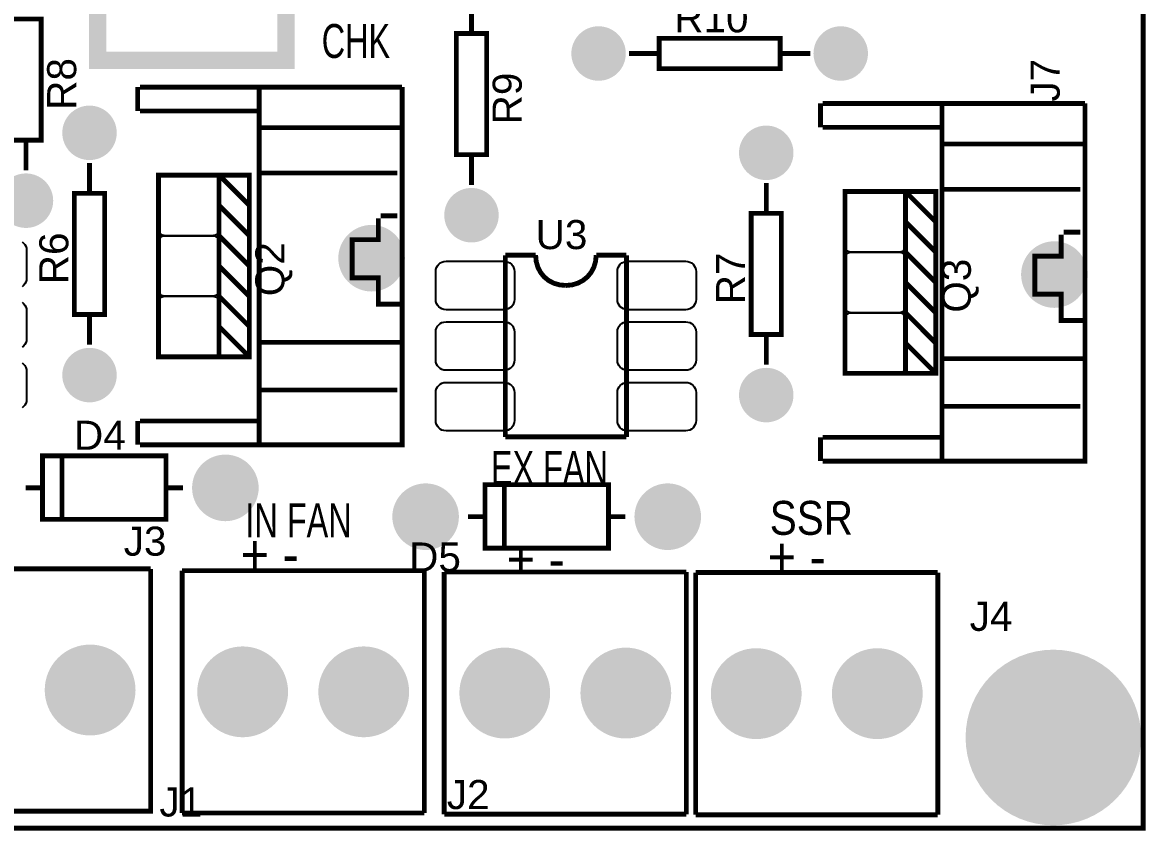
# Model space of a CAD drawing. Header units: inches. Extents: x -2.2 to 2.19, y -1.83 to 1.83.
# Drawn here: x 0.336 to 2.192, y -1.83 to -0.496 of the extents above; entities that cross this region are included whole.
import ezdxf

# ---------------------------------------------------------------- set-up
doc = ezdxf.new("R2010")
doc.units = ezdxf.units.IN
doc.layers.get('0').update_dxf_attribs({"linetype": 'CONTINUOUS'})

# ---------------------------------------------------------------- blocks, each defined once
blk = doc.blocks.new('EPAD')
at = {"const_width": 0.5}
blk.add_lwpolyline([(-0.25, 0, 1), (0.25, 0, 1)], format="xyb", close=True, dxfattribs=at)

msp = doc.modelspace()

# ---------------------------------------------------------------- linework, layer by layer
for points, const_width in [([(-2.193075, -1.826205), (2.187508, -1.826205), (2.187508, 1.826205), (-2.193075, 1.826205), (-2.193075, -1.826205)], 0.008), ([(-2.193075, -1.826205), (2.187508, -1.826205), (2.187508, 1.826205), (-2.193075, 1.826205), (-2.193075, -1.826205)], 0.008), ([(-2.193075, -1.826205), (2.187508, -1.826205), (2.187508, 1.826205), (-2.193075, 1.826205), (-2.193075, -1.826205)], 0.008), ([(0.460469, -0.558488), (0.771492, -0.558488), (0.771492, -0.294709), (0.460469, -0.294709), (0.460469, -0.558488)], 0.029), ([(0.460469, -0.558488), (0.771492, -0.558488), (0.771492, -0.294709), (0.460469, -0.294709), (0.460469, -0.558488)], 0.029), ([(0.460469, -0.558488), (0.771492, -0.558488), (0.771492, -0.294709), (0.460469, -0.294709), (0.460469, -0.558488)], 0.029), ([(1.077925, -0.464205), (1.077925, -0.514205)], 0.008), ([(1.077925, -0.464205), (1.077925, -0.514205)], 0.008), ([(1.077925, -0.464205), (1.077925, -0.514205)], 0.008), ([(0.316925, -0.690205), (0.366925, -0.690205), (0.366925, -0.490205), (0.316925, -0.490205), (0.316925, -0.690205)], 0.008), ([(0.316925, -0.690205), (0.366925, -0.690205), (0.366925, -0.490205), (0.316925, -0.490205), (0.316925, -0.690205)], 0.008), ([(0.316925, -0.690205), (0.366925, -0.690205), (0.366925, -0.490205), (0.316925, -0.490205), (0.316925, -0.690205)], 0.008), ([(1.052925, -0.714205), (1.102925, -0.714205), (1.102925, -0.514205), (1.052925, -0.514205), (1.052925, -0.714205)], 0.008), ([(1.052925, -0.714205), (1.102925, -0.714205), (1.102925, -0.514205), (1.052925, -0.514205), (1.052925, -0.714205)], 0.008), ([(1.052925, -0.714205), (1.102925, -0.714205), (1.102925, -0.514205), (1.052925, -0.514205), (1.052925, -0.714205)], 0.008), ([(1.387925, -0.572205), (1.587925, -0.572205), (1.587925, -0.522205), (1.387925, -0.522205), (1.387925, -0.572205)], 0.008), ([(1.387925, -0.572205), (1.587925, -0.572205), (1.587925, -0.522205), (1.387925, -0.522205), (1.387925, -0.572205)], 0.008), ([(1.387925, -0.572205), (1.587925, -0.572205), (1.587925, -0.522205), (1.387925, -0.522205), (1.387925, -0.572205)], 0.008), ([(1.337925, -0.547205), (1.387925, -0.547205)], 0.008), ([(1.337925, -0.547205), (1.387925, -0.547205)], 0.008), ([(1.337925, -0.547205), (1.387925, -0.547205)], 0.008), ([(1.587925, -0.547205), (1.637925, -0.547205)], 0.008), ([(1.587925, -0.547205), (1.637925, -0.547205)], 0.008), ([(1.587925, -0.547205), (1.637925, -0.547205)], 0.008), ([(0.526413, -0.60274), (0.526413, -0.64211)], 0.008), ([(0.526413, -0.60274), (0.526413, -0.64211)], 0.008), ([(0.526413, -0.60274), (0.526413, -0.64211)], 0.008), ([(0.963421, -0.60274), (0.53035, -0.60274)], 0.008), ([(0.963421, -0.60274), (0.963421, -1.193291), (0.53035, -1.193291)], 0.008), ([(0.963421, -0.60274), (0.53035, -0.60274)], 0.008), ([(0.963421, -0.60274), (0.963421, -1.193291), (0.53035, -1.193291)], 0.008), ([(0.963421, -0.60274), (0.53035, -0.60274)], 0.008), ([(0.963421, -0.60274), (0.963421, -1.193291), (0.53035, -1.193291)], 0.008), ([(0.727201, -0.60274), (0.727201, -1.189354)], 0.008), ([(0.727201, -0.60274), (0.727201, -1.189354)], 0.008), ([(0.727201, -0.60274), (0.727201, -1.189354)], 0.008), ([(1.654413, -0.62974), (1.654413, -0.66911)], 0.008), ([(1.654413, -0.62974), (1.654413, -0.66911)], 0.008), ([(1.654413, -0.62974), (1.654413, -0.66911)], 0.008), ([(2.091421, -0.62974), (1.65835, -0.62974)], 0.008), ([(2.091421, -0.62974), (2.091421, -1.220291), (1.65835, -1.220291)], 0.008), ([(2.091421, -0.62974), (1.65835, -0.62974)], 0.008), ([(2.091421, -0.62974), (2.091421, -1.220291), (1.65835, -1.220291)], 0.008), ([(2.091421, -0.62974), (1.65835, -0.62974)], 0.008), ([(2.091421, -0.62974), (2.091421, -1.220291), (1.65835, -1.220291)], 0.008), ([(1.855201, -0.62974), (1.855201, -1.216354)], 0.008), ([(1.855201, -0.62974), (1.855201, -1.216354)], 0.008), ([(1.855201, -0.62974), (1.855201, -1.216354)], 0.008), ([(0.53035, -0.64211), (0.727201, -0.64211)], 0.008), ([(0.53035, -0.64211), (0.727201, -0.64211)], 0.008), ([(0.53035, -0.64211), (0.727201, -0.64211)], 0.008), ([(0.959484, -0.669669), (0.731138, -0.669669)], 0.008), ([(0.959484, -0.669669), (0.731138, -0.669669)], 0.008), ([(0.959484, -0.669669), (0.731138, -0.669669)], 0.008), ([(1.65835, -0.66911), (1.855201, -0.66911)], 0.008), ([(1.65835, -0.66911), (1.855201, -0.66911)], 0.008), ([(1.65835, -0.66911), (1.855201, -0.66911)], 0.008), ([(0.341925, -0.690205), (0.341925, -0.740205)], 0.008), ([(0.341925, -0.690205), (0.341925, -0.740205)], 0.008), ([(0.341925, -0.690205), (0.341925, -0.740205)], 0.008), ([(2.087484, -0.696669), (1.859138, -0.696669)], 0.008), ([(2.087484, -0.696669), (1.859138, -0.696669)], 0.008), ([(2.087484, -0.696669), (1.859138, -0.696669)], 0.008), ([(1.077925, -0.714205), (1.077925, -0.764205)], 0.008), ([(1.077925, -0.714205), (1.077925, -0.764205)], 0.008), ([(1.077925, -0.714205), (1.077925, -0.764205)], 0.008), ([(0.446925, -0.778205), (0.446925, -0.728205)], 0.008), ([(0.446925, -0.778205), (0.446925, -0.728205)], 0.008), ([(0.446925, -0.778205), (0.446925, -0.728205)], 0.008), ([(0.955547, -0.744472), (0.727201, -0.744472)], 0.008), ([(0.955547, -0.744472), (0.727201, -0.744472)], 0.008), ([(0.955547, -0.744472), (0.727201, -0.744472)], 0.008), ([(0.560925, -1.048016), (0.660925, -1.048016), (0.660925, -0.748016), (0.560925, -0.748016), (0.560925, -1.048016)], 0.008), ([(0.560925, -1.048016), (0.660925, -1.048016), (0.660925, -0.748016), (0.560925, -0.748016), (0.560925, -1.048016)], 0.008), ([(0.560925, -1.048016), (0.660925, -1.048016), (0.660925, -0.748016), (0.560925, -0.748016), (0.560925, -1.048016)], 0.008), ([(0.660925, -0.748016), (0.710925, -0.748016), (0.710925, -1.048016), (0.660925, -1.048016)], 0.008), ([(0.660925, -0.748016), (0.710925, -0.798016)], 0.008), ([(0.660925, -0.748016), (0.710925, -0.748016), (0.710925, -1.048016), (0.660925, -1.048016)], 0.008), ([(0.660925, -0.748016), (0.710925, -0.798016)], 0.008), ([(0.660925, -0.748016), (0.710925, -0.748016), (0.710925, -1.048016), (0.660925, -1.048016)], 0.008), ([(0.660925, -0.748016), (0.710925, -0.798016)], 0.008), ([(1.564925, -0.811205), (1.564925, -0.761205)], 0.008), ([(1.564925, -0.811205), (1.564925, -0.761205)], 0.008), ([(1.564925, -0.811205), (1.564925, -0.761205)], 0.008), ([(0.421925, -0.978205), (0.471925, -0.978205), (0.471925, -0.778205), (0.421925, -0.778205), (0.421925, -0.978205)], 0.008), ([(0.421925, -0.978205), (0.471925, -0.978205), (0.471925, -0.778205), (0.421925, -0.778205), (0.421925, -0.978205)], 0.008), ([(0.421925, -0.978205), (0.471925, -0.978205), (0.471925, -0.778205), (0.421925, -0.778205), (0.421925, -0.978205)], 0.008), ([(1.694925, -1.075205), (1.794925, -1.075205), (1.794925, -0.775205), (1.694925, -0.775205), (1.694925, -1.075205)], 0.008), ([(1.694925, -1.075205), (1.794925, -1.075205), (1.794925, -0.775205), (1.694925, -0.775205), (1.694925, -1.075205)], 0.008), ([(1.694925, -1.075205), (1.794925, -1.075205), (1.794925, -0.775205), (1.694925, -0.775205), (1.694925, -1.075205)], 0.008), ([(1.794925, -0.775205), (1.844925, -0.775205), (1.844925, -1.075205), (1.794925, -1.075205)], 0.008), ([(1.794925, -0.775205), (1.844925, -0.825205)], 0.008), ([(1.794925, -0.775205), (1.844925, -0.775205), (1.844925, -1.075205), (1.794925, -1.075205)], 0.008), ([(1.794925, -0.775205), (1.844925, -0.825205)], 0.008), ([(1.794925, -0.775205), (1.844925, -0.775205), (1.844925, -1.075205), (1.794925, -1.075205)], 0.008), ([(1.794925, -0.775205), (1.844925, -0.825205)], 0.008), ([(2.083547, -0.771472), (1.855201, -0.771472)], 0.008), ([(2.083547, -0.771472), (1.855201, -0.771472)], 0.008), ([(2.083547, -0.771472), (1.855201, -0.771472)], 0.008), ([(0.660925, -0.798016), (0.710925, -0.848016)], 0.008), ([(0.660925, -0.798016), (0.710925, -0.848016)], 0.008), ([(0.660925, -0.798016), (0.710925, -0.848016)], 0.008), ([(0.924051, -0.819276), (0.924051, -0.854709), (0.880744, -0.854709), (0.880744, -0.917701), (0.920114, -0.917701), (0.924051, -0.917701), (0.924051, -0.961008)], 0.008), ([(0.924051, -0.819276), (0.924051, -0.854709), (0.880744, -0.854709), (0.880744, -0.917701), (0.920114, -0.917701), (0.924051, -0.917701), (0.924051, -0.961008)], 0.008), ([(0.924051, -0.819276), (0.924051, -0.854709), (0.880744, -0.854709), (0.880744, -0.917701), (0.920114, -0.917701), (0.924051, -0.917701), (0.924051, -0.961008)], 0.008), ([(0.955547, -0.815339), (0.927988, -0.815339)], 0.008), ([(0.955547, -0.815339), (0.927988, -0.815339)], 0.008), ([(0.955547, -0.815339), (0.927988, -0.815339)], 0.008), ([(1.539925, -1.011205), (1.589925, -1.011205), (1.589925, -0.811205), (1.539925, -0.811205), (1.539925, -1.011205)], 0.008), ([(1.539925, -1.011205), (1.589925, -1.011205), (1.589925, -0.811205), (1.539925, -0.811205), (1.539925, -1.011205)], 0.008), ([(1.539925, -1.011205), (1.589925, -1.011205), (1.589925, -0.811205), (1.539925, -0.811205), (1.539925, -1.011205)], 0.008), ([(1.794925, -0.825205), (1.844925, -0.875205)], 0.008), ([(1.794925, -0.825205), (1.844925, -0.875205)], 0.008), ([(1.794925, -0.825205), (1.844925, -0.875205)], 0.008), ([(0.660925, -0.848016), (0.710925, -0.898016)], 0.008), ([(0.660925, -0.848016), (0.710925, -0.898016)], 0.008), ([(0.660925, -0.848016), (0.710925, -0.898016)], 0.008), ([(2.052051, -0.846276), (2.052051, -0.881709), (2.008744, -0.881709), (2.008744, -0.944701), (2.048114, -0.944701), (2.052051, -0.944701), (2.052051, -0.988008)], 0.008), ([(2.052051, -0.846276), (2.052051, -0.881709), (2.008744, -0.881709), (2.008744, -0.944701), (2.048114, -0.944701), (2.052051, -0.944701), (2.052051, -0.988008)], 0.008), ([(2.052051, -0.846276), (2.052051, -0.881709), (2.008744, -0.881709), (2.008744, -0.944701), (2.048114, -0.944701), (2.052051, -0.944701), (2.052051, -0.988008)], 0.008), ([(2.083547, -0.842339), (2.055988, -0.842339)], 0.008), ([(2.083547, -0.842339), (2.055988, -0.842339)], 0.008), ([(2.083547, -0.842339), (2.055988, -0.842339)], 0.008), ([(1.794925, -0.875205), (1.844925, -0.925205)], 0.008), ([(1.794925, -0.875205), (1.844925, -0.925205)], 0.008), ([(1.794925, -0.875205), (1.844925, -0.925205)], 0.008), ([(1.133925, -0.880205), (1.183925, -0.880205)], 0.008), ([(1.133925, -0.880205), (1.133925, -1.180205)], 0.008), ([(1.133925, -0.880205), (1.183925, -0.880205)], 0.008), ([(1.133925, -0.880205), (1.133925, -1.180205)], 0.008), ([(1.133925, -0.880205), (1.183925, -0.880205)], 0.008), ([(1.133925, -0.880205), (1.133925, -1.180205)], 0.008), ([(1.233925, -0.930205), (1.22345, -0.929246), (1.213878, -0.92647), (1.205361, -0.922031), (1.19805, -0.91608), (1.192099, -0.908769), (1.187659, -0.900252), (1.184884, -0.89068), (1.183925, -0.880205)], 0.008), ([(1.233925, -0.930205), (1.22345, -0.929246), (1.213878, -0.92647), (1.205361, -0.922031), (1.19805, -0.91608), (1.192099, -0.908769), (1.187659, -0.900252), (1.184884, -0.89068), (1.183925, -0.880205)], 0.008), ([(1.233925, -0.930205), (1.22345, -0.929246), (1.213878, -0.92647), (1.205361, -0.922031), (1.19805, -0.91608), (1.192099, -0.908769), (1.187659, -0.900252), (1.184884, -0.89068), (1.183925, -0.880205)], 0.008), ([(1.233925, -0.930205), (1.244113, -0.929246), (1.25355, -0.92647), (1.26205, -0.922031), (1.269425, -0.91608), (1.275488, -0.908769), (1.28005, -0.900252), (1.282925, -0.89068), (1.283925, -0.880205)], 0.008), ([(1.233925, -0.930205), (1.244113, -0.929246), (1.25355, -0.92647), (1.26205, -0.922031), (1.269425, -0.91608), (1.275488, -0.908769), (1.28005, -0.900252), (1.282925, -0.89068), (1.283925, -0.880205)], 0.008), ([(1.233925, -0.930205), (1.244113, -0.929246), (1.25355, -0.92647), (1.26205, -0.922031), (1.269425, -0.91608), (1.275488, -0.908769), (1.28005, -0.900252), (1.282925, -0.89068), (1.283925, -0.880205)], 0.008), ([(1.283925, -0.880205), (1.333925, -0.880205)], 0.008), ([(1.283925, -0.880205), (1.333925, -0.880205)], 0.008), ([(1.283925, -0.880205), (1.333925, -0.880205)], 0.008), ([(1.333925, -0.880205), (1.333925, -1.180205)], 0.008), ([(1.333925, -0.880205), (1.333925, -1.180205)], 0.008), ([(1.333925, -0.880205), (1.333925, -1.180205)], 0.008), ([(0.660925, -0.898016), (0.710925, -0.948016)], 0.008), ([(0.660925, -0.898016), (0.710925, -0.948016)], 0.008), ([(0.660925, -0.898016), (0.710925, -0.948016)], 0.008), ([(1.794925, -0.925205), (1.844925, -0.975205)], 0.008), ([(1.794925, -0.925205), (1.844925, -0.975205)], 0.008), ([(1.794925, -0.925205), (1.844925, -0.975205)], 0.008), ([(0.660925, -0.948016), (0.710925, -0.998016)], 0.008), ([(0.660925, -0.948016), (0.710925, -0.998016)], 0.008), ([(0.660925, -0.948016), (0.710925, -0.998016)], 0.008), ([(0.920114, -0.961008), (0.959484, -0.961008)], 0.008), ([(0.920114, -0.961008), (0.959484, -0.961008)], 0.008), ([(0.920114, -0.961008), (0.959484, -0.961008)], 0.008), ([(0.446925, -1.028205), (0.446925, -0.978205)], 0.008), ([(0.446925, -1.028205), (0.446925, -0.978205)], 0.008), ([(0.446925, -1.028205), (0.446925, -0.978205)], 0.008), ([(1.794925, -0.975205), (1.844925, -1.025205)], 0.008), ([(1.794925, -0.975205), (1.844925, -1.025205)], 0.008), ([(1.794925, -0.975205), (1.844925, -1.025205)], 0.008), ([(0.660925, -0.998016), (0.710925, -1.048016)], 0.008), ([(0.660925, -0.998016), (0.710925, -1.048016)], 0.008), ([(0.660925, -0.998016), (0.710925, -1.048016)], 0.008), ([(2.048114, -0.988008), (2.087484, -0.988008)], 0.008), ([(2.048114, -0.988008), (2.087484, -0.988008)], 0.008), ([(2.048114, -0.988008), (2.087484, -0.988008)], 0.008), ([(0.959484, -1.024), (0.727201, -1.024)], 0.008), ([(0.959484, -1.024), (0.727201, -1.024)], 0.008), ([(0.959484, -1.024), (0.727201, -1.024)], 0.008), ([(1.564925, -1.061205), (1.564925, -1.011205)], 0.008), ([(1.564925, -1.061205), (1.564925, -1.011205)], 0.008), ([(1.564925, -1.061205), (1.564925, -1.011205)], 0.008), ([(1.794925, -1.025205), (1.844925, -1.075205)], 0.008), ([(1.794925, -1.025205), (1.844925, -1.075205)], 0.008), ([(1.794925, -1.025205), (1.844925, -1.075205)], 0.008), ([(2.087484, -1.051), (1.855201, -1.051)], 0.008), ([(2.087484, -1.051), (1.855201, -1.051)], 0.008), ([(2.087484, -1.051), (1.855201, -1.051)], 0.008), ([(0.955547, -1.10274), (0.727201, -1.10274)], 0.008), ([(0.955547, -1.10274), (0.727201, -1.10274)], 0.008), ([(0.955547, -1.10274), (0.727201, -1.10274)], 0.008), ([(2.083547, -1.12974), (1.855201, -1.12974)], 0.008), ([(2.083547, -1.12974), (1.855201, -1.12974)], 0.008), ([(2.083547, -1.12974), (1.855201, -1.12974)], 0.008), ([(0.526413, -1.153921), (0.526413, -1.193291)], 0.008), ([(0.526413, -1.153921), (0.526413, -1.193291)], 0.008), ([(0.526413, -1.153921), (0.526413, -1.193291)], 0.008), ([(0.53035, -1.153921), (0.727201, -1.153921)], 0.008), ([(0.53035, -1.153921), (0.727201, -1.153921)], 0.008), ([(0.53035, -1.153921), (0.727201, -1.153921)], 0.008), ([(1.133925, -1.180205), (1.333925, -1.180205)], 0.008), ([(1.133925, -1.180205), (1.333925, -1.180205)], 0.008), ([(1.133925, -1.180205), (1.333925, -1.180205)], 0.008), ([(1.654413, -1.180921), (1.654413, -1.220291)], 0.008), ([(1.654413, -1.180921), (1.654413, -1.220291)], 0.008), ([(1.654413, -1.180921), (1.654413, -1.220291)], 0.008), ([(1.65835, -1.180921), (1.855201, -1.180921)], 0.008), ([(1.65835, -1.180921), (1.855201, -1.180921)], 0.008), ([(1.65835, -1.180921), (1.855201, -1.180921)], 0.008), ([(0.369358, -1.316457), (0.573358, -1.316457), (0.573358, -1.211457), (0.369358, -1.211457), (0.369358, -1.316457)], 0.008), ([(0.369358, -1.316457), (0.573358, -1.316457), (0.573358, -1.211457), (0.369358, -1.211457), (0.369358, -1.316457)], 0.008), ([(0.369358, -1.316457), (0.573358, -1.316457), (0.573358, -1.211457), (0.369358, -1.211457), (0.369358, -1.316457)], 0.008), ([(0.401358, -1.212457), (0.401358, -1.315457)], 0.008), ([(0.401358, -1.212457), (0.401358, -1.315457)], 0.008), ([(0.401358, -1.212457), (0.401358, -1.315457)], 0.008), ([(0.341358, -1.264457), (0.369358, -1.264457)], 0.008), ([(0.341358, -1.264457), (0.369358, -1.264457)], 0.008), ([(0.341358, -1.264457), (0.369358, -1.264457)], 0.008), ([(0.573358, -1.264457), (0.601358, -1.264457)], 0.008), ([(0.573358, -1.264457), (0.601358, -1.264457)], 0.008), ([(0.573358, -1.264457), (0.601358, -1.264457)], 0.008), ([(1.100177, -1.364016), (1.304177, -1.364016), (1.304177, -1.259016), (1.100177, -1.259016), (1.100177, -1.364016)], 0.008), ([(1.100177, -1.364016), (1.304177, -1.364016), (1.304177, -1.259016), (1.100177, -1.259016), (1.100177, -1.364016)], 0.008), ([(1.100177, -1.364016), (1.304177, -1.364016), (1.304177, -1.259016), (1.100177, -1.259016), (1.100177, -1.364016)], 0.008), ([(1.132177, -1.260016), (1.132177, -1.363016)], 0.008), ([(1.132177, -1.260016), (1.132177, -1.363016)], 0.008), ([(1.132177, -1.260016), (1.132177, -1.363016)], 0.008), ([(1.072177, -1.312016), (1.100177, -1.312016)], 0.008), ([(1.072177, -1.312016), (1.100177, -1.312016)], 0.008), ([(1.072177, -1.312016), (1.100177, -1.312016)], 0.008), ([(1.304177, -1.312016), (1.332177, -1.312016)], 0.008), ([(1.304177, -1.312016), (1.332177, -1.312016)], 0.008), ([(1.304177, -1.312016), (1.332177, -1.312016)], 0.008), ([(0.547925, -1.398205), (0.547925, -1.798205), (-0.252075, -1.798205)], 0.008), ([(-0.252075, -1.398205), (0.547925, -1.398205)], 0.008), ([(0.547925, -1.398205), (0.547925, -1.798205), (-0.252075, -1.798205)], 0.008), ([(-0.252075, -1.398205), (0.547925, -1.398205)], 0.008), ([(0.547925, -1.398205), (0.547925, -1.798205), (-0.252075, -1.798205)], 0.008), ([(-0.252075, -1.398205), (0.547925, -1.398205)], 0.008), ([(0.599925, -1.401205), (0.599925, -1.801205)], 0.008), ([(0.599925, -1.401205), (0.999925, -1.401205)], 0.008), ([(0.599925, -1.401205), (0.599925, -1.801205)], 0.008), ([(0.599925, -1.401205), (0.999925, -1.401205)], 0.008), ([(0.599925, -1.401205), (0.599925, -1.801205)], 0.008), ([(0.599925, -1.401205), (0.999925, -1.401205)], 0.008), ([(0.999925, -1.401205), (0.999925, -1.801205)], 0.008), ([(0.999925, -1.401205), (0.999925, -1.801205)], 0.008), ([(0.999925, -1.401205), (0.999925, -1.801205)], 0.008), ([(1.032925, -1.403205), (1.032925, -1.803205)], 0.008), ([(1.032925, -1.403205), (1.432925, -1.403205)], 0.008), ([(1.032925, -1.403205), (1.032925, -1.803205)], 0.008), ([(1.032925, -1.403205), (1.432925, -1.403205)], 0.008), ([(1.032925, -1.403205), (1.032925, -1.803205)], 0.008), ([(1.032925, -1.403205), (1.432925, -1.403205)], 0.008), ([(1.432925, -1.403205), (1.432925, -1.803205)], 0.008), ([(1.432925, -1.403205), (1.432925, -1.803205)], 0.008), ([(1.432925, -1.403205), (1.432925, -1.803205)], 0.008), ([(1.448366, -1.404205), (1.448366, -1.804205)], 0.008), ([(1.448366, -1.404205), (1.848366, -1.404205)], 0.008), ([(1.448366, -1.404205), (1.448366, -1.804205)], 0.008), ([(1.448366, -1.404205), (1.848366, -1.404205)], 0.008), ([(1.448366, -1.404205), (1.448366, -1.804205)], 0.008), ([(1.448366, -1.404205), (1.848366, -1.404205)], 0.008), ([(1.848366, -1.404205), (1.848366, -1.804205)], 0.008), ([(1.848366, -1.404205), (1.848366, -1.804205)], 0.008), ([(1.848366, -1.404205), (1.848366, -1.804205)], 0.008), ([(0.599925, -1.801205), (0.999925, -1.801205)], 0.008), ([(0.599925, -1.801205), (0.999925, -1.801205)], 0.008), ([(0.599925, -1.801205), (0.999925, -1.801205)], 0.008), ([(1.032925, -1.803205), (1.432925, -1.803205)], 0.008), ([(1.032925, -1.803205), (1.432925, -1.803205)], 0.008), ([(1.032925, -1.803205), (1.432925, -1.803205)], 0.008), ([(1.448366, -1.804205), (1.848366, -1.804205)], 0.008), ([(1.448366, -1.804205), (1.848366, -1.804205)], 0.008), ([(1.448366, -1.804205), (1.848366, -1.804205)], 0.008)]:
    msp.add_lwpolyline(points, dxfattribs=dict(const_width=const_width))
for points in [[(0.660925, -0.758016), (0.660925, -0.838016), (0.660875, -0.839055), (0.660726, -0.84006), (0.660484, -0.841027), (0.660154, -0.841951), (0.659739, -0.842828), (0.659244, -0.843652), (0.658675, -0.844419), (0.658035, -0.845125), (0.657328, -0.845765), (0.656561, -0.846335), (0.655737, -0.846829), (0.654861, -0.847244), (0.653937, -0.847575), (0.65297, -0.847817), (0.651965, -0.847965), (0.650925, -0.848016), (0.570925, -0.848016), (0.569886, -0.847965), (0.568881, -0.847817), (0.567914, -0.847575), (0.56699, -0.847244), (0.566113, -0.846829), (0.565289, -0.846335), (0.564522, -0.845765), (0.563816, -0.845125), (0.563176, -0.844419), (0.562606, -0.843652), (0.562111, -0.842828), (0.561697, -0.841951), (0.561366, -0.841027), (0.561124, -0.84006), (0.560976, -0.839055), (0.560925, -0.838016), (0.560925, -0.758016), (0.560976, -0.756976), (0.561124, -0.755971), (0.561366, -0.755004), (0.561697, -0.75408), (0.562111, -0.753204), (0.562606, -0.75238), (0.563176, -0.751612), (0.563816, -0.750906), (0.564522, -0.750266), (0.565289, -0.749697), (0.566113, -0.749202), (0.56699, -0.748787), (0.567914, -0.748457), (0.568881, -0.748215), (0.569886, -0.748066), (0.570925, -0.748016), (0.650925, -0.748016), (0.651965, -0.748066), (0.65297, -0.748215), (0.653937, -0.748457), (0.654861, -0.748787), (0.655737, -0.749202), (0.656561, -0.749697), (0.657328, -0.750266), (0.658035, -0.750906), (0.658675, -0.751612), (0.659244, -0.75238), (0.659739, -0.753204), (0.660154, -0.75408), (0.660484, -0.755004), (0.660726, -0.755971), (0.660875, -0.756976), (0.660925, -0.758016)], [(1.794925, -0.785205), (1.794925, -0.865205), (1.794875, -0.866244), (1.794726, -0.867249), (1.794484, -0.868216), (1.794154, -0.86914), (1.793739, -0.870017), (1.793244, -0.870841), (1.792675, -0.871608), (1.792035, -0.872314), (1.791328, -0.872954), (1.790561, -0.873524), (1.789737, -0.874018), (1.788861, -0.874433), (1.787937, -0.874764), (1.78697, -0.875006), (1.785965, -0.875154), (1.784925, -0.875205), (1.704925, -0.875205), (1.703886, -0.875154), (1.702881, -0.875006), (1.701914, -0.874764), (1.70099, -0.874433), (1.700113, -0.874018), (1.699289, -0.873524), (1.698522, -0.872954), (1.697816, -0.872314), (1.697176, -0.871608), (1.696606, -0.870841), (1.696111, -0.870017), (1.695697, -0.86914), (1.695366, -0.868216), (1.695124, -0.867249), (1.694976, -0.866244), (1.694925, -0.865205), (1.694925, -0.785205), (1.694976, -0.784165), (1.695124, -0.78316), (1.695366, -0.782193), (1.695697, -0.781269), (1.696111, -0.780393), (1.696606, -0.779569), (1.697176, -0.778801), (1.697816, -0.778095), (1.698522, -0.777455), (1.699289, -0.776886), (1.700113, -0.776391), (1.70099, -0.775976), (1.701914, -0.775646), (1.702881, -0.775404), (1.703886, -0.775255), (1.704925, -0.775205), (1.784925, -0.775205), (1.785965, -0.775255), (1.78697, -0.775404), (1.787937, -0.775646), (1.788861, -0.775976), (1.789737, -0.776391), (1.790561, -0.776886), (1.791328, -0.777455), (1.792035, -0.778095), (1.792675, -0.778801), (1.793244, -0.779569), (1.793739, -0.780393), (1.794154, -0.781269), (1.794484, -0.782193), (1.794726, -0.78316), (1.794875, -0.784165), (1.794925, -0.785205)], [(0.660925, -0.858016), (0.660925, -0.938016), (0.660875, -0.939055), (0.660726, -0.94006), (0.660484, -0.941027), (0.660154, -0.941951), (0.659739, -0.942828), (0.659244, -0.943652), (0.658675, -0.944419), (0.658035, -0.945125), (0.657328, -0.945765), (0.656561, -0.946335), (0.655737, -0.946829), (0.654861, -0.947244), (0.653937, -0.947575), (0.65297, -0.947817), (0.651965, -0.947965), (0.650925, -0.948016), (0.570925, -0.948016), (0.569886, -0.947965), (0.568881, -0.947817), (0.567914, -0.947575), (0.56699, -0.947244), (0.566113, -0.946829), (0.565289, -0.946335), (0.564522, -0.945765), (0.563816, -0.945125), (0.563176, -0.944419), (0.562606, -0.943652), (0.562111, -0.942828), (0.561697, -0.941951), (0.561366, -0.941027), (0.561124, -0.94006), (0.560976, -0.939055), (0.560925, -0.938016), (0.560925, -0.858016), (0.560976, -0.856976), (0.561124, -0.855971), (0.561366, -0.855004), (0.561697, -0.85408), (0.562111, -0.853204), (0.562606, -0.85238), (0.563176, -0.851612), (0.563816, -0.850906), (0.564522, -0.850266), (0.565289, -0.849697), (0.566113, -0.849202), (0.56699, -0.848787), (0.567914, -0.848457), (0.568881, -0.848215), (0.569886, -0.848066), (0.570925, -0.848016), (0.650925, -0.848016), (0.651965, -0.848066), (0.65297, -0.848215), (0.653937, -0.848457), (0.654861, -0.848787), (0.655737, -0.849202), (0.656561, -0.849697), (0.657328, -0.850266), (0.658035, -0.850906), (0.658675, -0.851612), (0.659244, -0.85238), (0.659739, -0.853204), (0.660154, -0.85408), (0.660484, -0.855004), (0.660726, -0.855971), (0.660875, -0.856976), (0.660925, -0.858016)], [(1.148925, -0.907205), (1.148925, -0.953205), (1.148587, -0.956681), (1.147614, -0.959895), (1.146068, -0.962786), (1.144011, -0.965291), (1.141506, -0.967347), (1.138615, -0.968893), (1.135401, -0.969867), (1.131925, -0.970205), (1.035925, -0.970205), (1.032449, -0.969867), (1.029235, -0.968893), (1.026344, -0.967347), (1.023839, -0.965291), (1.021783, -0.962786), (1.020237, -0.959895), (1.019263, -0.956681), (1.018925, -0.953205), (1.018925, -0.907205), (1.019263, -0.903729), (1.020237, -0.900515), (1.021783, -0.897624), (1.023839, -0.895119), (1.026344, -0.893062), (1.029235, -0.891516), (1.032449, -0.890543), (1.035925, -0.890205), (1.131925, -0.890205), (1.135401, -0.890543), (1.138615, -0.891516), (1.141506, -0.893062), (1.144011, -0.895119), (1.146068, -0.897624), (1.147614, -0.900515), (1.148587, -0.903729), (1.148925, -0.907205)], [(1.448925, -0.907205), (1.448925, -0.953205), (1.448587, -0.956681), (1.447614, -0.959895), (1.446068, -0.962786), (1.444011, -0.965291), (1.441506, -0.967347), (1.438615, -0.968893), (1.435401, -0.969867), (1.431925, -0.970205), (1.335925, -0.970205), (1.332449, -0.969867), (1.329235, -0.968893), (1.326344, -0.967347), (1.323839, -0.965291), (1.321783, -0.962786), (1.320237, -0.959895), (1.319263, -0.956681), (1.318925, -0.953205), (1.318925, -0.907205), (1.319263, -0.903729), (1.320237, -0.900515), (1.321783, -0.897624), (1.323839, -0.895119), (1.326344, -0.893062), (1.329235, -0.891516), (1.332449, -0.890543), (1.335925, -0.890205), (1.431925, -0.890205), (1.435401, -0.890543), (1.438615, -0.891516), (1.441506, -0.893062), (1.444011, -0.895119), (1.446068, -0.897624), (1.447614, -0.900515), (1.448587, -0.903729), (1.448925, -0.907205)], [(1.794925, -0.885205), (1.794925, -0.965205), (1.794875, -0.966244), (1.794726, -0.967249), (1.794484, -0.968216), (1.794154, -0.96914), (1.793739, -0.970017), (1.793244, -0.970841), (1.792675, -0.971608), (1.792035, -0.972314), (1.791328, -0.972954), (1.790561, -0.973524), (1.789737, -0.974018), (1.788861, -0.974433), (1.787937, -0.974764), (1.78697, -0.975006), (1.785965, -0.975154), (1.784925, -0.975205), (1.704925, -0.975205), (1.703886, -0.975154), (1.702881, -0.975006), (1.701914, -0.974764), (1.70099, -0.974433), (1.700113, -0.974018), (1.699289, -0.973524), (1.698522, -0.972954), (1.697816, -0.972314), (1.697176, -0.971608), (1.696606, -0.970841), (1.696111, -0.970017), (1.695697, -0.96914), (1.695366, -0.968216), (1.695124, -0.967249), (1.694976, -0.966244), (1.694925, -0.965205), (1.694925, -0.885205), (1.694976, -0.884165), (1.695124, -0.88316), (1.695366, -0.882193), (1.695697, -0.881269), (1.696111, -0.880393), (1.696606, -0.879569), (1.697176, -0.878801), (1.697816, -0.878095), (1.698522, -0.877455), (1.699289, -0.876886), (1.700113, -0.876391), (1.70099, -0.875976), (1.701914, -0.875646), (1.702881, -0.875404), (1.703886, -0.875255), (1.704925, -0.875205), (1.784925, -0.875205), (1.785965, -0.875255), (1.78697, -0.875404), (1.787937, -0.875646), (1.788861, -0.875976), (1.789737, -0.876391), (1.790561, -0.876886), (1.791328, -0.877455), (1.792035, -0.878095), (1.792675, -0.878801), (1.793244, -0.879569), (1.793739, -0.880393), (1.794154, -0.881269), (1.794484, -0.882193), (1.794726, -0.88316), (1.794875, -0.884165), (1.794925, -0.885205)], [(0.660925, -0.958016), (0.660925, -1.038016), (0.660875, -1.039055), (0.660726, -1.04006), (0.660484, -1.041027), (0.660154, -1.041951), (0.659739, -1.042828), (0.659244, -1.043652), (0.658675, -1.044419), (0.658035, -1.045125), (0.657328, -1.045765), (0.656561, -1.046335), (0.655737, -1.046829), (0.654861, -1.047244), (0.653937, -1.047575), (0.65297, -1.047817), (0.651965, -1.047965), (0.650925, -1.048016), (0.570925, -1.048016), (0.569886, -1.047965), (0.568881, -1.047817), (0.567914, -1.047575), (0.56699, -1.047244), (0.566113, -1.046829), (0.565289, -1.046335), (0.564522, -1.045765), (0.563816, -1.045125), (0.563176, -1.044419), (0.562606, -1.043652), (0.562111, -1.042828), (0.561697, -1.041951), (0.561366, -1.041027), (0.561124, -1.04006), (0.560976, -1.039055), (0.560925, -1.038016), (0.560925, -0.958016), (0.560976, -0.956976), (0.561124, -0.955971), (0.561366, -0.955004), (0.561697, -0.95408), (0.562111, -0.953204), (0.562606, -0.95238), (0.563176, -0.951612), (0.563816, -0.950906), (0.564522, -0.950266), (0.565289, -0.949697), (0.566113, -0.949202), (0.56699, -0.948787), (0.567914, -0.948457), (0.568881, -0.948215), (0.569886, -0.948066), (0.570925, -0.948016), (0.650925, -0.948016), (0.651965, -0.948066), (0.65297, -0.948215), (0.653937, -0.948457), (0.654861, -0.948787), (0.655737, -0.949202), (0.656561, -0.949697), (0.657328, -0.950266), (0.658035, -0.950906), (0.658675, -0.951612), (0.659244, -0.95238), (0.659739, -0.953204), (0.660154, -0.95408), (0.660484, -0.955004), (0.660726, -0.955971), (0.660875, -0.956976), (0.660925, -0.958016)], [(1.794925, -0.985205), (1.794925, -1.065205), (1.794875, -1.066244), (1.794726, -1.067249), (1.794484, -1.068216), (1.794154, -1.06914), (1.793739, -1.070017), (1.793244, -1.070841), (1.792675, -1.071608), (1.792035, -1.072314), (1.791328, -1.072954), (1.790561, -1.073524), (1.789737, -1.074018), (1.788861, -1.074433), (1.787937, -1.074764), (1.78697, -1.075006), (1.785965, -1.075154), (1.784925, -1.075205), (1.704925, -1.075205), (1.703886, -1.075154), (1.702881, -1.075006), (1.701914, -1.074764), (1.70099, -1.074433), (1.700113, -1.074018), (1.699289, -1.073524), (1.698522, -1.072954), (1.697816, -1.072314), (1.697176, -1.071608), (1.696606, -1.070841), (1.696111, -1.070017), (1.695697, -1.06914), (1.695366, -1.068216), (1.695124, -1.067249), (1.694976, -1.066244), (1.694925, -1.065205), (1.694925, -0.985205), (1.694976, -0.984165), (1.695124, -0.98316), (1.695366, -0.982193), (1.695697, -0.981269), (1.696111, -0.980393), (1.696606, -0.979569), (1.697176, -0.978801), (1.697816, -0.978095), (1.698522, -0.977455), (1.699289, -0.976886), (1.700113, -0.976391), (1.70099, -0.975976), (1.701914, -0.975646), (1.702881, -0.975404), (1.703886, -0.975255), (1.704925, -0.975205), (1.784925, -0.975205), (1.785965, -0.975255), (1.78697, -0.975404), (1.787937, -0.975646), (1.788861, -0.975976), (1.789737, -0.976391), (1.790561, -0.976886), (1.791328, -0.977455), (1.792035, -0.978095), (1.792675, -0.978801), (1.793244, -0.979569), (1.793739, -0.980393), (1.794154, -0.981269), (1.794484, -0.982193), (1.794726, -0.98316), (1.794875, -0.984165), (1.794925, -0.985205)], [(1.148925, -1.007205), (1.148925, -1.053205), (1.148587, -1.056681), (1.147614, -1.059895), (1.146068, -1.062786), (1.144011, -1.065291), (1.141506, -1.067347), (1.138615, -1.068893), (1.135401, -1.069867), (1.131925, -1.070205), (1.035925, -1.070205), (1.032449, -1.069867), (1.029235, -1.068893), (1.026344, -1.067347), (1.023839, -1.065291), (1.021783, -1.062786), (1.020237, -1.059895), (1.019263, -1.056681), (1.018925, -1.053205), (1.018925, -1.007205), (1.019263, -1.003729), (1.020237, -1.000515), (1.021783, -0.997624), (1.023839, -0.995119), (1.026344, -0.993062), (1.029235, -0.991516), (1.032449, -0.990543), (1.035925, -0.990205), (1.131925, -0.990205), (1.135401, -0.990543), (1.138615, -0.991516), (1.141506, -0.993062), (1.144011, -0.995119), (1.146068, -0.997624), (1.147614, -1.000515), (1.148587, -1.003729), (1.148925, -1.007205)], [(1.448925, -1.007205), (1.448925, -1.053205), (1.448587, -1.056681), (1.447614, -1.059895), (1.446068, -1.062786), (1.444011, -1.065291), (1.441506, -1.067347), (1.438615, -1.068893), (1.435401, -1.069867), (1.431925, -1.070205), (1.335925, -1.070205), (1.332449, -1.069867), (1.329235, -1.068893), (1.326344, -1.067347), (1.323839, -1.065291), (1.321783, -1.062786), (1.320237, -1.059895), (1.319263, -1.056681), (1.318925, -1.053205), (1.318925, -1.007205), (1.319263, -1.003729), (1.320237, -1.000515), (1.321783, -0.997624), (1.323839, -0.995119), (1.326344, -0.993062), (1.329235, -0.991516), (1.332449, -0.990543), (1.335925, -0.990205), (1.431925, -0.990205), (1.435401, -0.990543), (1.438615, -0.991516), (1.441506, -0.993062), (1.444011, -0.995119), (1.446068, -0.997624), (1.447614, -1.000515), (1.448587, -1.003729), (1.448925, -1.007205)], [(1.148925, -1.107205), (1.148925, -1.153205), (1.148587, -1.156681), (1.147614, -1.159895), (1.146068, -1.162786), (1.144011, -1.165291), (1.141506, -1.167347), (1.138615, -1.168893), (1.135401, -1.169867), (1.131925, -1.170205), (1.035925, -1.170205), (1.032449, -1.169867), (1.029235, -1.168893), (1.026344, -1.167347), (1.023839, -1.165291), (1.021783, -1.162786), (1.020237, -1.159895), (1.019263, -1.156681), (1.018925, -1.153205), (1.018925, -1.107205), (1.019263, -1.103729), (1.020237, -1.100515), (1.021783, -1.097624), (1.023839, -1.095119), (1.026344, -1.093062), (1.029235, -1.091516), (1.032449, -1.090543), (1.035925, -1.090205), (1.131925, -1.090205), (1.135401, -1.090543), (1.138615, -1.091516), (1.141506, -1.093062), (1.144011, -1.095119), (1.146068, -1.097624), (1.147614, -1.100515), (1.148587, -1.103729), (1.148925, -1.107205)], [(1.448925, -1.107205), (1.448925, -1.153205), (1.448587, -1.156681), (1.447614, -1.159895), (1.446068, -1.162786), (1.444011, -1.165291), (1.441506, -1.167347), (1.438615, -1.168893), (1.435401, -1.169867), (1.431925, -1.170205), (1.335925, -1.170205), (1.332449, -1.169867), (1.329235, -1.168893), (1.326344, -1.167347), (1.323839, -1.165291), (1.321783, -1.162786), (1.320237, -1.159895), (1.319263, -1.156681), (1.318925, -1.153205), (1.318925, -1.107205), (1.319263, -1.103729), (1.320237, -1.100515), (1.321783, -1.097624), (1.323839, -1.095119), (1.326344, -1.093062), (1.329235, -1.091516), (1.332449, -1.090543), (1.335925, -1.090205), (1.431925, -1.090205), (1.435401, -1.090543), (1.438615, -1.091516), (1.441506, -1.093062), (1.444011, -1.095119), (1.446068, -1.097624), (1.447614, -1.100515), (1.448587, -1.103729), (1.448925, -1.107205)]]:
    msp.add_lwpolyline(points, close=True)
for points in [[(0.335506, -0.858062), (0.338011, -0.860119), (0.340068, -0.862624), (0.341614, -0.865515), (0.342587, -0.868729), (0.342925, -0.872205), (0.342925, -0.872205), (0.342925, -0.918205), (0.342587, -0.921681), (0.341614, -0.924895), (0.340068, -0.927786), (0.338011, -0.930291), (0.335506, -0.932347)], [(0.335506, -0.958062), (0.338011, -0.960119), (0.340068, -0.962624), (0.341614, -0.965515), (0.342587, -0.968729), (0.342925, -0.972205), (0.342925, -0.972205), (0.342925, -1.018205), (0.342587, -1.021681), (0.341614, -1.024895), (0.340068, -1.027786), (0.338011, -1.030291), (0.335506, -1.032347)], [(0.335506, -1.058062), (0.338011, -1.060119), (0.340068, -1.062624), (0.341614, -1.065515), (0.342587, -1.068729), (0.342925, -1.072205), (0.342925, -1.072205), (0.342925, -1.118205), (0.342587, -1.121681), (0.341614, -1.124895), (0.340068, -1.127786), (0.338011, -1.130291), (0.335506, -1.132347)]]:
    msp.add_lwpolyline(points)

# ---------------------------------------------------------------- block references
for p, xscale, yscale in [((1.287925, -0.547205), 0.09, 0.09), ((1.687925, -0.547205), 0.09, 0.09), ((0.446925, -0.678205), 0.09, 0.09), ((1.564925, -0.711205), 0.09, 0.09), ((0.341925, -0.790205), 0.09, 0.09), ((1.077925, -0.814205), 0.09, 0.09), ((0.912925, -0.885205), 0.11, 0.11), ((2.040925, -0.912205), 0.11, 0.11), ((0.446925, -1.078205), 0.09, 0.09), ((1.564925, -1.111205), 0.09, 0.09), ((0.671358, -1.264457), 0.11, 0.11), ((1.002177, -1.312016), 0.11, 0.11), ((1.402177, -1.312016), 0.11, 0.11), ((0.447925, -1.598205), 0.15, 0.15), ((0.699925, -1.601205), 0.15, 0.15), ((0.899925, -1.601205), 0.15, 0.15), ((1.132925, -1.603205), 0.15, 0.15), ((1.332925, -1.603205), 0.15, 0.15), ((1.548366, -1.604205), 0.15, 0.15), ((1.748366, -1.604205), 0.15, 0.15), ((2.039209, -1.676598), 0.29, 0.29)]:
    msp.add_blockref('EPAD', p, dxfattribs=dict(xscale=xscale, yscale=yscale))

# ---------------------------------------------------------------- texts
for s, height, width, p in [('R10', 0.048, 1.041667, (1.412925, -0.512205)), ('R10', 0.048, 1.041667, (1.412925, -0.512205)), ('R10', 0.048, 1.041667, (1.412925, -0.512205)), ('CHK', 0.056, 0.714286, (0.830547, -0.554559)), ('CHK', 0.056, 0.714286, (0.830547, -0.554559)), ('CHK', 0.056, 0.714286, (0.830547, -0.554559)), ('U3', 0.048, 1.041667, (1.183925, -0.870205)), ('U3', 0.048, 1.041667, (1.183925, -0.870205)), ('U3', 0.048, 1.041667, (1.183925, -0.870205)), ('D4', 0.048, 1.041667, (0.421358, -1.201457)), ('D4', 0.048, 1.041667, (0.421358, -1.201457)), ('D4', 0.048, 1.041667, (0.421358, -1.201457)), ('EX FAN', 0.056, 0.714286, (1.110075, -1.259283)), ('EX FAN', 0.056, 0.714286, (1.110075, -1.259283)), ('EX FAN', 0.056, 0.714286, (1.110075, -1.259283)), ('IN FAN', 0.056, 0.714286, (0.704563, -1.345898)), ('IN FAN', 0.056, 0.714286, (0.704563, -1.345898)), ('IN FAN', 0.056, 0.714286, (0.704563, -1.345898)), ('SSR', 0.056, 0.892857, (1.570705, -1.341961)), ('SSR', 0.056, 0.892857, (1.570705, -1.341961)), ('SSR', 0.056, 0.892857, (1.570705, -1.341961)), ('J3', 0.048, 1.041667, (0.503437, -1.376394)), ('J3', 0.048, 1.041667, (0.503437, -1.376394)), ('J3', 0.048, 1.041667, (0.503437, -1.376394)), ('+ -', 0.064, 0.9375, (0.696689, -1.406079)), ('+ -', 0.064, 0.9375, (0.696689, -1.406079)), ('+ -', 0.064, 0.9375, (0.696689, -1.406079)), ('D5', 0.048, 1.041667, (0.975012, -1.402559)), ('D5', 0.048, 1.041667, (0.975012, -1.402559)), ('D5', 0.048, 1.041667, (0.975012, -1.402559)), ('+ -', 0.064, 0.9375, (1.136075, -1.413953)), ('+ -', 0.064, 0.9375, (1.136075, -1.413953)), ('+ -', 0.064, 0.9375, (1.136075, -1.413953)), ('+ -', 0.064, 0.9375, (1.567264, -1.410016)), ('+ -', 0.064, 0.9375, (1.567264, -1.410016)), ('+ -', 0.064, 0.9375, (1.567264, -1.410016)), ('J4', 0.048, 1.041667, (1.901024, -1.500504)), ('J4', 0.048, 1.041667, (1.901024, -1.500504)), ('J4', 0.048, 1.041667, (1.901024, -1.500504)), ('J1', 0.048, 1.041667, (0.562425, -1.807051)), ('J1', 0.048, 1.041667, (0.562425, -1.807051)), ('J1', 0.048, 1.041667, (0.562425, -1.807051)), ('J2', 0.048, 1.041667, (1.037256, -1.79478)), ('J2', 0.048, 1.041667, (1.037256, -1.79478)), ('J2', 0.048, 1.041667, (1.037256, -1.79478))]:
    msp.add_text(s, height=height, dxfattribs=dict(width=width)).set_placement(p)
at = {"width": 1.041667}
for s, p in [('R8', (0.424925, -0.640205)), ('R8', (0.424925, -0.640205)), ('R8', (0.424925, -0.640205)), ('J7', (2.049681, -0.626598)), ('J7', (2.049681, -0.626598)), ('J7', (2.049681, -0.626598)), ('R9', (1.160925, -0.664205)), ('R9', (1.160925, -0.664205)), ('R9', (1.160925, -0.664205)), ('R6', (0.411925, -0.928205)), ('R6', (0.411925, -0.928205)), ('R6', (0.411925, -0.928205)), ('Q2', (0.768925, -0.948016)), ('Q2', (0.768925, -0.948016)), ('Q2', (0.768925, -0.948016)), ('R7', (1.529925, -0.961205)), ('R7', (1.529925, -0.961205)), ('R7', (1.529925, -0.961205)), ('Q3', (1.902925, -0.975205)), ('Q3', (1.902925, -0.975205)), ('Q3', (1.902925, -0.975205))]:
    msp.add_text(s, height=0.048, rotation=90, dxfattribs=at).set_placement(p)

doc.saveas('drawing.dxf')
